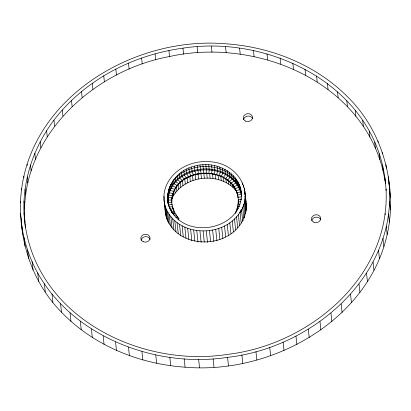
<?xml version="1.0" encoding="UTF-8"?>
<svg xmlns="http://www.w3.org/2000/svg" width="411" height="411" viewBox="0 0 411 411"><rect width="100%" height="100%" fill="white"/><g stroke="black" fill="none" stroke-linecap="round" stroke-linejoin="round"><path stroke-width="0.62" d="M166.25 216.91L165.946 215.862C165.52 206.671 162.093 197.167 165.371 188.104C167.159 182.612 170.421 177.665 174.562 173.653C184.447 164.21 198.801 160.1 212.256 161.929C236.998 164.338 254.085 190.36 240.122 212.739L241.216 223.111C224.087 251.234 171.479 247.843 165.381 212.703M238.267 203.399C240.769 161.96 167.472 163.701 171.983 204.914L171.932 204.437L168.269 204.93M20.55 201.143C25.199 100.299 132.142 35.613 225.927 43.813C271.794 46.972 317.369 65.385 349.514 98.81C378.361 127.955 391.873 169.322 390.45 209.857C385.801 310.701 278.858 375.387 185.068 367.187C139.206 364.028 93.626 345.615 61.48 312.19C32.628 283.045 19.122 241.673 20.55 201.143L20.74 202.942M25.508 227.797C18.69 185.489 33.81 141.569 62.287 110.056C93.205 75.537 137.315 54.339 182.952 48.159C271.111 34.437 376.111 87.224 385.487 183.198L383.201 171.259L382.559 165.253M383.201 171.259C361.115 80.279 255.092 37.514 169.558 56.528C90.286 70.82 15.032 142.247 25.523 227.586M167.863 201.164L169.019 205.988L172.415 213.073C159.53 195.102 174.274 170.144 194.331 166.193C213.705 160.043 239.803 171.402 241.38 193.422C234.928 154.469 167.169 159.036 167.667 199.13M246.143 209.995L246.333 207.812L245.1 196.288M25.251 225.398C38.726 318.022 141.05 367.747 227.144 354.431C309.123 345.101 390.65 277.127 386.027 189.286L386.155 190.483M21.819 225.86C35.546 320.251 139.827 370.928 227.571 357.359C315.571 347.459 401.881 271.168 388.282 176.735M241.504 195.554C233.648 157.783 167.554 162.926 168.027 202.489L171.716 202.248L171.767 202.726C171.413 166.553 232.343 162.818 238.123 197.758L238.072 197.275L241.74 196.782M172.379 212.734C190.781 240.81 245.105 227.139 241.159 191.341M237.877 206.224L238.293 199.52L241.365 199.314M245.999 211.084L245.614 213.252L244.381 201.724M239.541 206.558L237.728 206.312L236.397 211.223L237.779 206.79L238.118 204.051L239.952 204.18M241.113 211.069L241.606 209.209L241.74 210.422M241.216 223.111C244.694 217.625 246.59 211.115 246.266 204.606M244.103 218.025L244.689 216.453M241.468 209.584L240.122 212.739L240.034 212.061L241.468 209.584L242.701 221.113L243.184 220.09M235.364 212.888L236.346 210.74M235.416 213.366L236.15 211.757M171.69 198.975C182.833 175.076 219.977 170.77 236.556 191.156M173.637 214.891L174.793 212.841L172.348 206.605L169.332 207.216M178.282 219.859L178.955 218.868L174.793 212.841L171.444 212.23M164.713 204.334C173.427 237.029 223.43 239.438 240.034 212.061M187.75 177.49L188.259 176.817L191.007 175.99L189.394 172.692L188.901 168.084M172.939 180.825L173.719 179.715L174.161 183.876L177.244 185.531L177.295 186.008M177.989 219.551L178.955 218.868L177.793 217.558M175.877 217.537L177.357 216.643L177.408 217.121M174.377 215.611L175.985 214.789L176.725 216.196M172.63 213.766L174.793 212.841L174.845 213.319L174.084 211.804M171.479 211.624L173.781 210.817L173.832 211.3L171.932 204.437M170.601 209.384L172.964 208.737L173.016 209.214M240.769 201.786L238.308 201.786L238.359 202.263M238.318 208.793L237.137 208.547L237.188 209.024M188.259 176.817L188.68 177.013L186.81 173.838L186.327 169.296M167.95 221.544L168.69 223.034M167.503 220.537L166.702 218.488L165.469 206.959M388.601 182.099L389.181 185.14M245.593 199.756L246.317 205.089L245.084 193.56M241.519 195.21C234.255 155.805 164.441 162.386 168.145 203.707M184.827 227.206L186.008 238.252M389.484 189.055L390.383 197.46M385.95 164.564L386.335 168.166M389.551 201.452L390.45 209.857M382.502 152.625L382.631 153.822M388.477 213.843L389.376 222.248M377.961 140.978L378.089 142.18M379.178 153.534L379.815 159.54M385.035 213.612L385.164 214.809M386.273 226.163L387.172 234.568M374.719 142.114L375.361 148.114M382.954 238.329L383.853 246.734M369.217 131.052L369.859 137.058M378.536 250.263L379.435 258.668M362.702 120.428L363.345 126.429M373.049 261.894L373.948 270.304M355.217 110.297L355.859 116.303M366.525 273.156L367.424 281.561M346.807 100.731L347.449 106.737M359.003 283.975L359.908 292.38M337.518 91.787L338.161 97.792M350.537 294.281L351.441 302.686M327.418 83.515L328.06 89.521M341.171 304.017L342.075 312.422M316.562 75.968L317.2 81.974M305.013 69.197L305.656 75.203M330.968 313.115L331.867 321.525M292.853 63.237L293.495 69.243M319.989 321.53L320.888 329.935M280.153 58.131L280.795 64.137M308.301 329.201L309.2 337.606M266.986 53.908L267.628 59.914M295.977 336.08L296.876 344.49M253.438 50.594L254.08 56.595M283.087 342.132L283.986 350.537M239.592 48.205L240.235 54.211M269.719 347.316L270.623 355.721M244.822 190.848L246.004 201.899M244.309 188.171L244.571 190.627M244.766 192.466L244.966 194.311M245.162 196.15L245.357 197.994M243.548 185.546L243.749 187.385M244.864 199.011L246.097 210.54M242.552 182.982L242.747 184.827M243.651 204.401L244.828 215.446M225.536 46.767L226.178 52.767M242.675 207.026L243.857 218.071M240.692 188.906L241.272 194.326L237.65 195.061L237.702 195.544M240.003 186.517L240.579 191.922L237.029 192.893L237.08 193.376M241.195 198.765L241.314 199.854M239.094 184.19L239.67 189.579L236.212 190.786L236.263 191.264M237.974 181.934L238.544 187.318L235.2 188.752L235.251 189.23M255.955 351.595L256.854 360.005M236.644 179.771L237.219 185.15L234.008 186.8L234.059 187.277M238.293 199.52L238.344 200.003M235.118 177.706L235.693 183.085L232.631 184.94L232.683 185.418M238.38 214.444L239.562 225.49M233.402 175.754L233.977 181.123L231.09 183.172L231.141 183.655M234.64 187.313L234.84 189.204M236.52 216.71L237.697 227.756M231.511 173.93L232.081 179.288L229.384 181.518L229.436 182.001M232.677 184.852L232.95 187.38M234.46 218.852L235.637 229.898M229.451 172.245L230.021 177.583L227.53 179.987L227.581 180.465M230.55 182.525L230.89 185.695M227.237 170.709L227.807 176.026L225.536 178.58L225.588 179.057M228.269 180.337L228.675 184.159M232.215 220.856L233.391 231.902M224.884 169.327L225.449 174.618L223.414 177.311L223.846 181.564M225.891 178.744L226.322 182.777M211.352 46.273L211.994 52.279M229.795 222.705L230.977 233.751M222.408 168.114L222.968 173.37L221.18 176.185L221.231 176.663M241.874 354.95L242.773 363.36M227.226 224.391L228.408 235.436M219.818 167.072L220.378 172.291L218.899 175.692M220.758 175.857L221.257 180.521M224.514 225.906L225.696 236.952M217.136 166.214L217.686 171.392L216.479 174.875M218.133 175.554L218.57 179.658M221.678 227.237L222.911 238.765M214.372 165.535L214.922 170.668L213.987 174.223M215.307 174.254L215.811 178.985M218.739 228.377L219.921 239.423M211.552 165.052L212.097 170.133L211.444 173.735M212.477 173.73L212.99 178.497M197.126 46.741L197.768 52.747M215.708 229.317L216.941 240.846M208.685 164.754L209.225 169.789L208.86 173.421M209.61 173.396L210.124 178.204M227.571 357.359L228.47 365.764M205.793 164.657L206.327 169.635L206.25 173.272M206.712 173.252L207.231 178.107M212.61 230.057L213.843 241.586M202.895 164.749L203.635 173.303M203.81 173.298L204.334 178.199M209.466 230.586L210.648 241.632M201.03 173.504L200.008 165.042M200.917 173.54L201.447 178.487M206.286 230.905L207.519 242.433M198.446 173.874L197.146 165.52M197.984 173.35L198.585 178.97M203.096 231.008L204.277 242.058M182.952 48.159L183.594 54.165M195.903 174.413L194.835 170.93L194.331 166.193M195.225 174.593L195.764 179.643M199.916 230.9L201.149 242.428M213.124 358.803L214.023 367.213M193.422 175.122L192.076 171.721L191.577 167.051M192.466 175.394L193.016 180.496M196.766 230.576L197.999 242.105M189.779 176.262L190.339 181.534M193.663 230.042L194.84 241.087M187.195 177.418L187.765 182.746M186.455 178.184L184.339 175.148L183.861 170.673M190.622 229.297L191.855 240.825M184.724 178.744L185.299 184.123M184.344 179.499L184.292 179.016L181.996 176.612L181.523 172.209M168.916 50.522L169.558 56.528M187.673 228.352L188.855 239.397M182.443 180.825L182.962 185.654M182.361 180.948L182.309 180.47L179.792 178.23L179.324 173.889M180.516 182.525L180.465 182.042L177.742 179.987L177.285 175.708M180.244 182.463L180.763 187.339M198.626 359.281L199.525 367.686M178.826 184.215L178.775 183.732L175.862 181.873L175.415 177.655M178.199 184.236L178.723 189.158M182.099 225.87L183.28 236.916M176.386 186.758L176.848 191.105M175.934 187.899L175.882 187.416L172.656 185.983L172.214 181.883M179.509 224.349L180.742 235.878M174.757 189.409L175.158 193.165M174.752 189.872L174.701 189.389L171.341 188.176L170.909 184.133M173.761 191.911L173.709 191.434L170.241 190.452L169.815 186.46M177.074 222.659L178.256 233.705M173.314 192.173L173.653 195.328M172.959 194.013L172.908 193.53L169.353 192.79L168.931 188.849M172.358 196.155L172.307 195.677L168.685 195.179L168.263 191.279M172.142 195.672L172.348 197.583M174.809 220.805L175.99 231.85M171.957 198.333L171.906 197.855L168.238 197.604L167.827 193.745M171.762 200.527L171.711 200.049L168.017 200.044L167.611 196.222M172.348 206.605L172.399 207.082M155.096 53.815L155.738 59.821M172.728 218.801L173.91 229.847M171.048 210.571L171.084 210.879M170.842 216.654L172.024 227.704M169.928 208.315L169.964 208.665M169.019 205.988L169.06 206.348M168.33 203.599L168.5 205.176M167.621 198.703L168.099 203.368M169.162 214.383L170.344 225.434M184.169 358.782L185.068 367.187M167.703 212.004L168.885 223.05M166.47 209.523L167.703 221.051M163.922 196.217L164.184 198.672M164.903 205.423L165.037 206.651M163.932 198.945L165.433 213.186L165.109 208.901M141.59 58.018L142.232 64.018M169.846 357.313L170.745 365.718M128.473 63.104L129.116 69.105M155.733 354.878L156.632 363.288M115.83 69.038L116.472 75.043M141.929 351.503L142.828 359.908M103.736 75.794L104.379 81.794M128.509 347.197L129.408 355.602M92.264 83.32L92.907 89.321M115.568 341.993L116.462 350.398M81.491 91.571L82.133 97.577M103.171 335.921L104.07 344.326M71.478 100.505L72.12 106.506M91.406 329.016L92.305 337.426M62.287 110.056L62.929 116.056M80.345 321.33L81.239 329.735M53.98 120.166L54.622 126.172M70.05 312.899L70.944 321.304M46.602 130.785L47.244 136.786M60.587 303.78L61.48 312.19M40.201 141.831L40.843 147.837M52.012 294.035L52.906 302.439M34.817 153.246L35.459 159.252M44.383 283.713L45.277 292.118M30.481 164.96L31.123 170.966M27.147 164.266L27.275 165.469M37.745 272.883L38.639 281.288M27.224 176.894L27.866 182.9M23.828 176.432L23.956 177.629M25.061 188.983L25.703 194.989M32.135 261.612L33.034 270.017M24.008 201.143L24.778 208.351M21.624 188.747L21.752 189.949M24.074 213.309L24.717 219.315M24.845 220.512L24.973 221.714M27.594 249.97L28.493 258.375M24.146 238.026L25.045 246.43M20.617 213.54L22.713 234.265M384.845 177.192L386.109 189.563M21.495 218.842L21.511 221.945M311.774 220.784A4.624 3.94 -6.1 0 1 315.977 217.178A4.624 3.94 -6.1 0 1 320.796 219.88M243.584 119.699A4.624 3.94 -6.1 0 1 247.787 116.087A4.624 3.94 -6.1 0 1 252.606 118.794M141.112 240.291A4.624 3.94 -6.1 0 1 145.314 236.685A4.624 3.94 -6.1 0 1 150.133 239.392M313.973 222.259A4.624 3.94 -6.1 0 0 320.714 218.39A4.624 3.94 -6.1 0 0 313.624 215.441A4.624 3.94 -6.1 0 0 313.973 222.259M245.778 121.173A4.624 3.94 -6.1 0 0 252.524 117.305A4.624 3.94 -6.1 0 0 245.429 114.35A4.624 3.94 -6.1 0 0 245.778 121.173M143.311 241.771A4.624 3.94 -6.1 0 0 150.051 237.897A4.624 3.94 -6.1 0 0 142.961 234.948A4.624 3.94 -6.1 0 0 143.311 241.771"/></g></svg>
